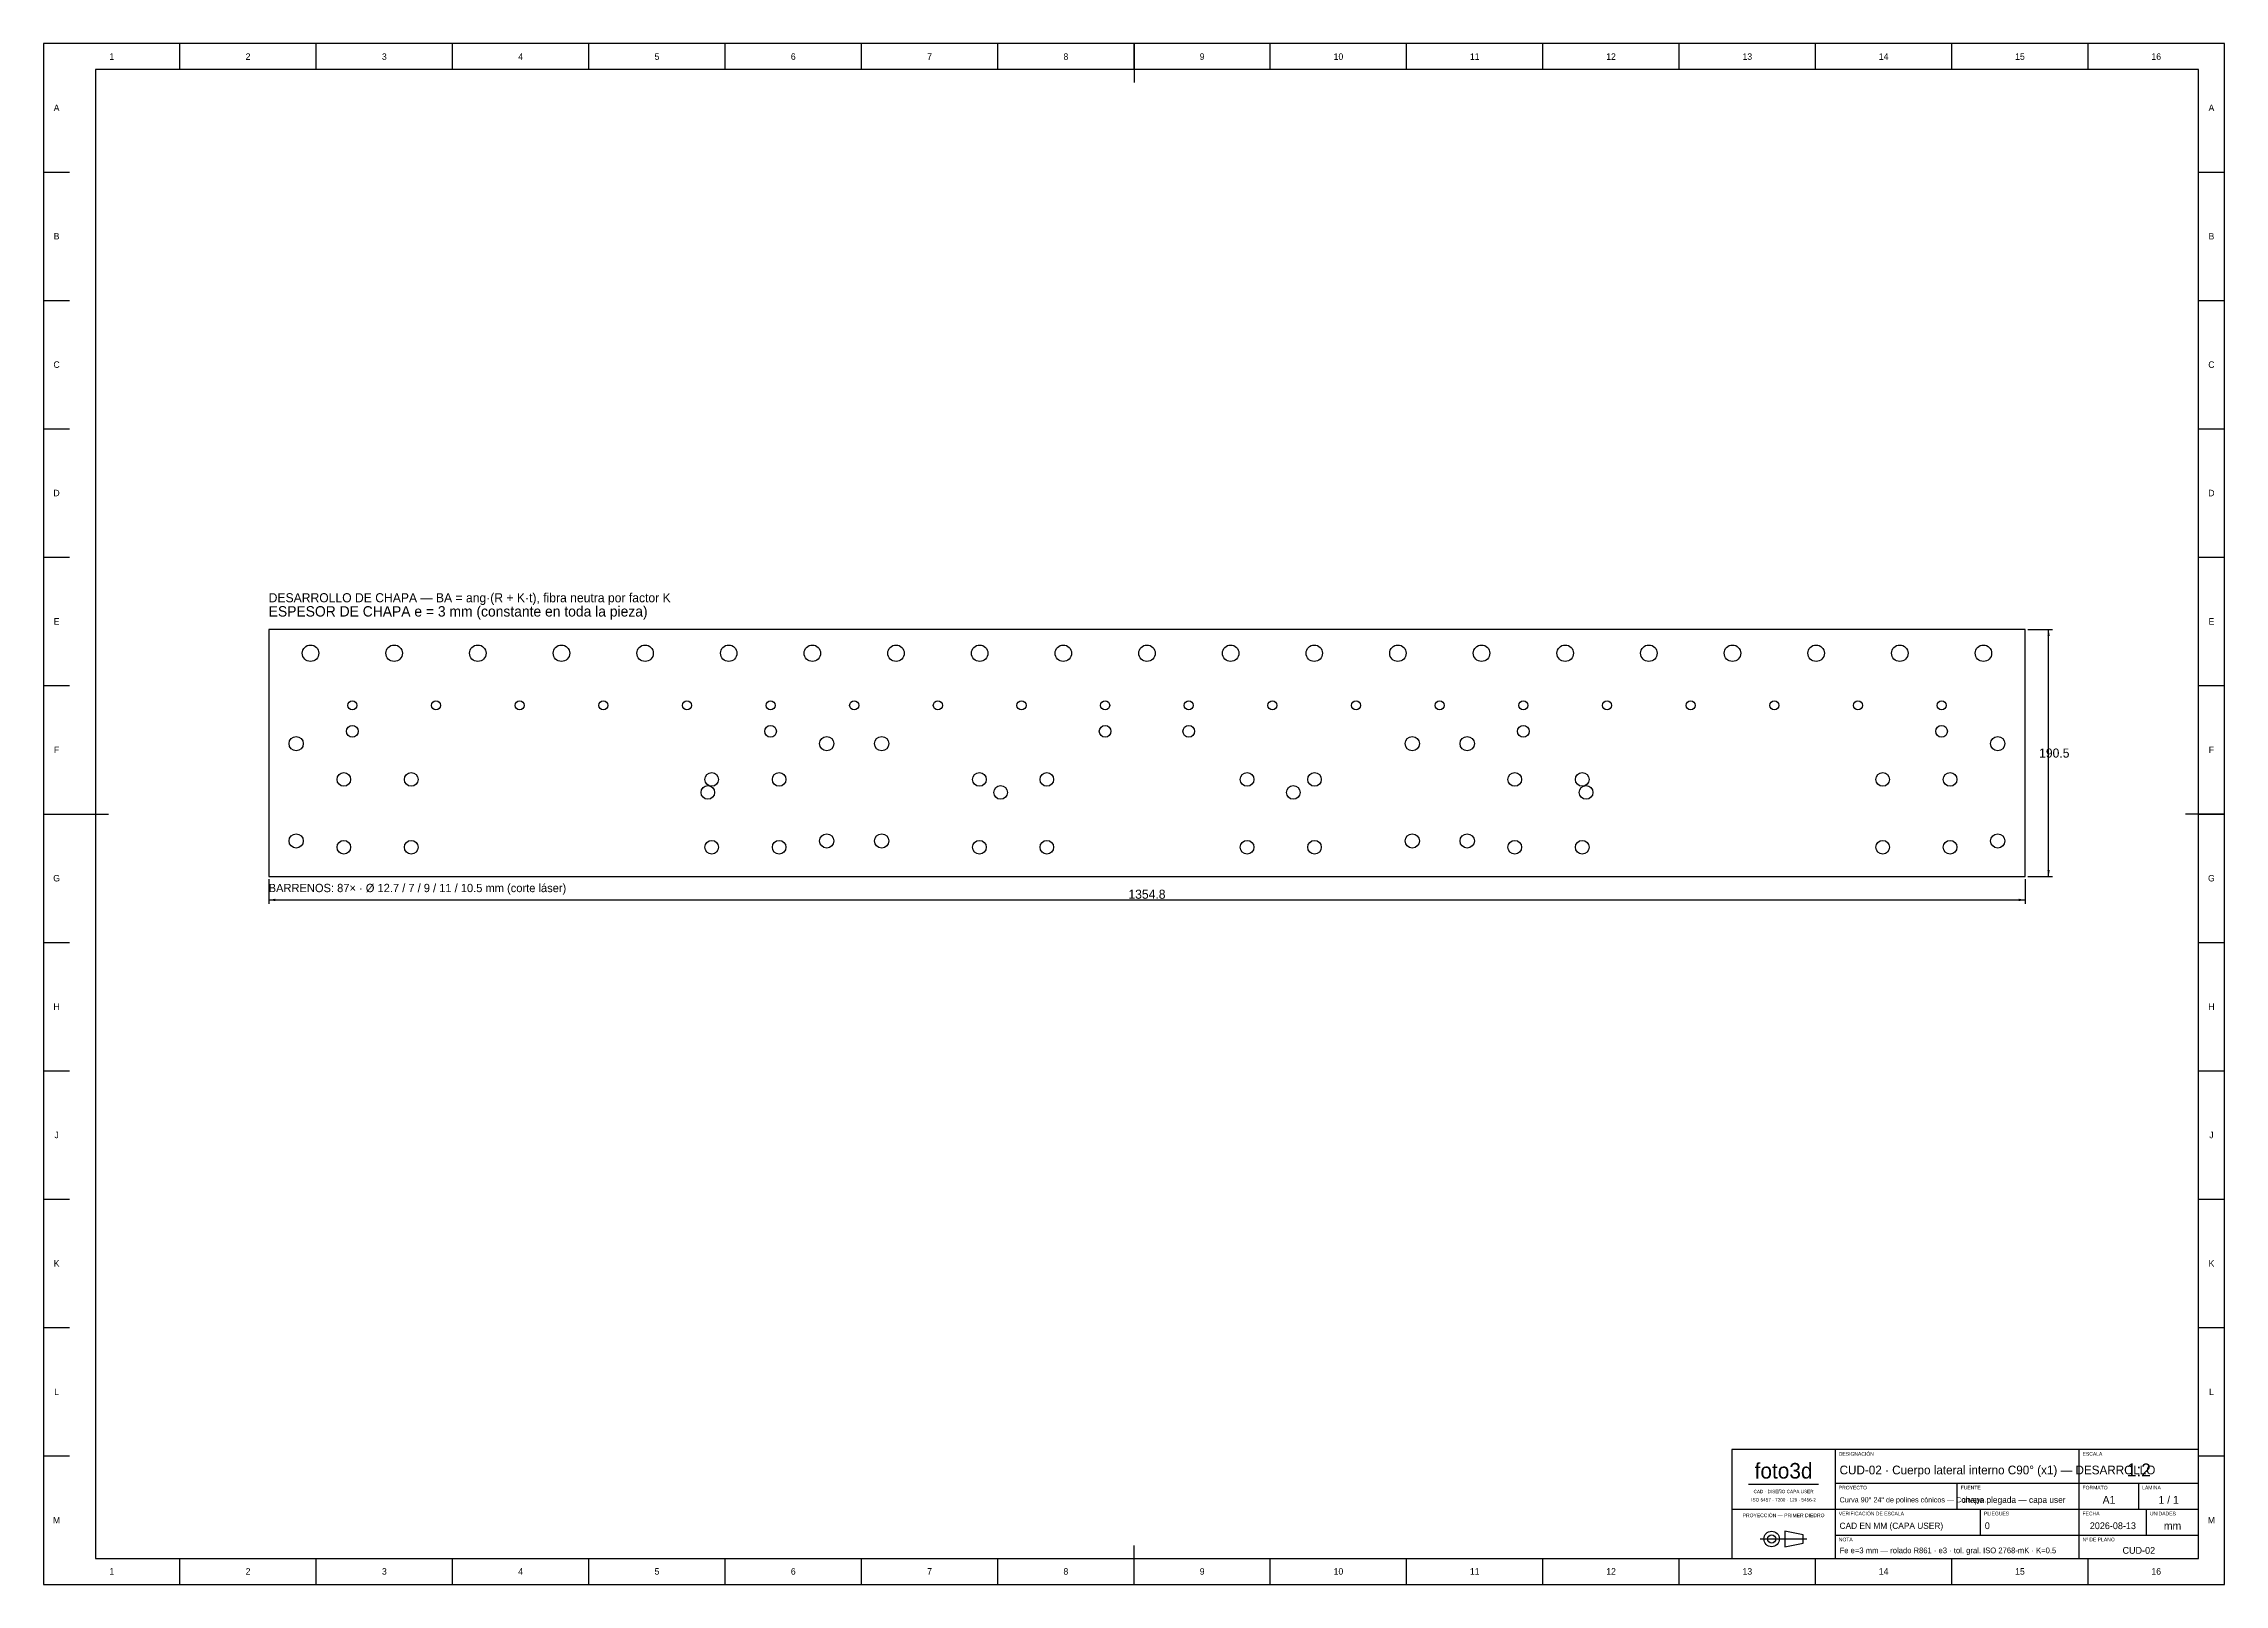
# Model space of a CAD drawing. Extents: x 0 to 1682, y 0 to 1188.
import ezdxf
from ezdxf.enums import TextEntityAlignment as Align

# ---------------------------------------------------------------- set-up
doc = ezdxf.new("R2010")
doc.units = 0
for name, color, linetype in [('COTAS', 7, 'CONTINUOUS'), ('FINA', 7, 'CONTINUOUS'), ('NORMA', 7, 'CONTINUOUS'), ('TEXTO', 7, 'CONTINUOUS'), ('VISIBLE', 7, 'CONTINUOUS')]:
    doc.layers.add(name, color=color, linetype=linetype)

msp = doc.modelspace()

# ---------------------------------------------------------------- linework, layer by layer
at = {"layer": 'COTAS'}
for p, q in [((1530.405, 736.25), (1549.405, 736.25)), ((1546.405, 545.75), (1546.405, 736.25)), ((173.595, 543.75), (173.595, 524.75)), ((1528.405, 543.75), (1528.405, 524.75)), ((1530.405, 545.75), (1549.405, 545.75)), ((173.595, 527.75), (1528.405, 527.75))]:
    msp.add_line(p, q, dxfattribs=at)
for points in [[(1546.405, 736.25), (1547.305, 731.25), (1545.505, 731.25)], [(1546.405, 545.75), (1547.305, 550.75), (1545.505, 550.75)], [(173.595, 527.75), (178.595, 528.65), (178.595, 526.85)], [(1528.405, 527.75), (1523.405, 528.65), (1523.405, 526.85)]]:
    msp.add_solid(points, dxfattribs=at)
at = {"layer": 'FINA'}
for p, q in [((1682, 1188), (0, 1188)), ((0, 1188), (0, 0)), ((105.125, 1168), (105.125, 1188)), ((210.25, 1168), (210.25, 1188)), ((315.375, 1168), (315.375, 1188)), ((420.5, 1168), (420.5, 1188)), ((525.625, 1168), (525.625, 1188)), ((630.75, 1168), (630.75, 1188)), ((735.875, 1168), (735.875, 1188)), ((841, 1168), (841, 1188)), ((946.125, 1168), (946.125, 1188)), ((1051.25, 1168), (1051.25, 1188)), ((1156.375, 1168), (1156.375, 1188)), ((1261.5, 1168), (1261.5, 1188)), ((1366.625, 1168), (1366.625, 1188)), ((1471.75, 1168), (1471.75, 1188)), ((1576.875, 1168), (1576.875, 1188)), ((1682, 0), (1682, 1188)), ((0, 1089), (20, 1089)), ((1662, 1089), (1682, 1089)), ((0, 990), (20, 990)), ((1662, 990), (1682, 990)), ((0, 891), (20, 891)), ((1662, 891), (1682, 891)), ((0, 792), (20, 792)), ((1662, 792), (1682, 792)), ((0, 693), (20, 693)), ((1662, 693), (1682, 693)), ((0, 594), (20, 594)), ((1662, 594), (1682, 594)), ((0, 495), (20, 495)), ((1662, 495), (1682, 495)), ((0, 396), (20, 396)), ((1662, 396), (1682, 396)), ((0, 297), (20, 297)), ((1662, 297), (1682, 297)), ((0, 198), (20, 198)), ((1662, 198), (1682, 198)), ((0, 99), (20, 99)), ((1662, 99), (1682, 99)), ((1315, 77.2), (1369, 77.2)), ((1382, 78), (1570, 78)), ((1476, 58), (1476, 78)), ((1570, 78), (1662, 78)), ((1616, 58), (1616, 78)), ((1302, 58), (1382, 58)), ((1382, 58), (1570, 58)), ((1494, 38), (1494, 58)), ((1570, 58), (1662, 58)), ((1622, 38), (1622, 58)), ((1324.06, 35), (1359.94, 35)), ((1382, 38), (1570, 38)), ((1570, 38), (1662, 38)), ((105.125, 0), (105.125, 20)), ((210.25, 0), (210.25, 20)), ((315.375, 0), (315.375, 20)), ((420.5, 0), (420.5, 20)), ((525.625, 0), (525.625, 20)), ((630.75, 0), (630.75, 20)), ((735.875, 0), (735.875, 20)), ((841, 0), (841, 20)), ((946.125, 0), (946.125, 20)), ((1051.25, 0), (1051.25, 20)), ((1156.375, 0), (1156.375, 20)), ((1261.5, 0), (1261.5, 20)), ((1366.625, 0), (1366.625, 20)), ((1471.75, 0), (1471.75, 20)), ((1576.875, 0), (1576.875, 20)), ((0, 0), (1682, 0))]:
    msp.add_line(p, q, dxfattribs=at)
at = {"layer": 'NORMA'}
for p, q in [((841, 1188), (841, 1158)), ((1662, 1168), (40, 1168)), ((40, 1168), (40, 20)), ((1662, 20), (1662, 1168)), ((0, 594), (50, 594)), ((1682, 594), (1652, 594)), ((1662, 104), (1302, 104)), ((1302, 104), (1302, 20)), ((1382, 20), (1382, 104)), ((1570, 20), (1570, 104)), ((1662, 20), (1662, 104)), ((40, 20), (1662, 20)), ((841, 0), (841, 30)), ((1302, 20), (1662, 20))]:
    msp.add_line(p, q, dxfattribs=at)
at = {"layer": 'TEXTO'}
for p, q in [((1357.18, 38.22), (1342.92, 40.98)), ((1342.92, 40.98), (1342.92, 29.02)), ((1357.18, 31.78), (1357.18, 38.22)), ((1342.92, 29.02), (1357.18, 31.78))]:
    msp.add_line(p, q, dxfattribs=at)
for radius in [5.98, 3.22]:
    msp.add_circle((1332.8, 35), radius, dxfattribs=at)
at = {"layer": 'VISIBLE'}
for p, q in [((1528.405, 736.25), (173.595, 736.25)), ((173.595, 736.25), (173.595, 545.75)), ((1528.405, 545.75), (1528.405, 736.25)), ((173.595, 545.75), (1528.405, 545.75))]:
    msp.add_line(p, q, dxfattribs=at)
for centre, radius in [((205.855, 717.95), 6.35), ((270.365, 717.95), 6.35), ((334.885, 717.95), 6.35), ((399.395, 717.95), 6.35), ((463.915, 717.95), 6.35), ((528.425, 717.95), 6.35), ((592.945, 717.95), 6.35), ((657.455, 717.95), 6.35), ((721.975, 717.95), 6.35), ((786.485, 717.95), 6.35), ((851.005, 717.95), 6.35), ((915.515, 717.95), 6.35), ((980.035, 717.95), 6.35), ((1044.545, 717.95), 6.35), ((1109.065, 717.95), 6.35), ((1173.575, 717.95), 6.35), ((1238.095, 717.95), 6.35), ((1302.605, 717.95), 6.35), ((1367.115, 717.95), 6.35), ((1431.635, 717.95), 6.35), ((1496.145, 717.95), 6.35), ((238.105, 677.75), 3.5), ((302.625, 677.75), 3.5), ((367.135, 677.75), 3.5), ((431.655, 677.75), 3.5), ((496.165, 677.75), 3.5), ((560.685, 677.75), 3.5), ((625.195, 677.75), 3.5), ((689.715, 677.75), 3.5), ((754.225, 677.75), 3.5), ((818.745, 677.75), 3.5), ((883.255, 677.75), 3.5), ((947.775, 677.75), 3.5), ((1012.285, 677.75), 3.5), ((1076.805, 677.75), 3.5), ((1141.315, 677.75), 3.5), ((1205.835, 677.75), 3.5), ((1270.345, 677.75), 3.5), ((1334.865, 677.75), 3.5), ((1399.375, 677.75), 3.5), ((1463.895, 677.75), 3.5), ((238.105, 657.75), 4.5), ((560.685, 657.75), 4.5), ((818.745, 657.75), 4.5), ((883.255, 657.75), 4.5), ((1141.315, 657.75), 4.5), ((1463.895, 657.75), 4.5), ((194.795, 648.25), 5.5), ((603.995, 648.25), 5.5), ((646.395, 648.25), 5.5), ((1055.605, 648.25), 5.5), ((1098.005, 648.25), 5.5), ((1507.205, 648.25), 5.5), ((231.545, 620.65), 5.25), ((283.545, 620.65), 5.25), ((515.305, 620.65), 5.25), ((567.305, 620.65), 5.25), ((721.765, 620.65), 5.25), ((773.765, 620.65), 5.25), ((928.235, 620.65), 5.25), ((980.235, 620.65), 5.25), ((1134.695, 620.65), 5.25), ((1186.695, 620.65), 5.25), ((1418.455, 620.65), 5.25), ((1470.455, 620.65), 5.25), ((512.295, 610.65), 5.25), ((738.145, 610.65), 5.25), ((963.855, 610.65), 5.25), ((1189.705, 610.65), 5.25), ((194.795, 573.25), 5.5), ((231.545, 568.35), 5.25), ((283.545, 568.35), 5.25), ((515.305, 568.35), 5.25), ((567.305, 568.35), 5.25), ((603.995, 573.25), 5.5), ((646.395, 573.25), 5.5), ((721.765, 568.35), 5.25), ((773.765, 568.35), 5.25), ((928.235, 568.35), 5.25), ((980.235, 568.35), 5.25), ((1055.605, 573.25), 5.5), ((1098.005, 573.25), 5.5), ((1134.695, 568.35), 5.25), ((1186.695, 568.35), 5.25), ((1418.455, 568.35), 5.25), ((1470.455, 568.35), 5.25), ((1507.205, 573.25), 5.5)]:
    msp.add_circle(centre, radius, dxfattribs=at)

# ---------------------------------------------------------------- texts
at = {"layer": 'COTAS'}
for s, p in [('190.5', (1550.805, 641)), ('1354.8', (851, 532.15))]:
    msp.add_text(s, height=7, dxfattribs=at).set_placement(p, align=Align.MIDDLE_CENTER)
at = {"layer": 'TEXTO'}
for s, height, p in [('1', 5, (52.5625, 1178)), ('2', 5, (157.6875, 1178)), ('3', 5, (262.8125, 1178)), ('4', 5, (367.9375, 1178)), ('5', 5, (473.0625, 1178)), ('6', 5, (578.1875, 1178)), ('7', 5, (683.3125, 1178)), ('8', 5, (788.4375, 1178)), ('9', 5, (893.5625, 1178)), ('10', 5, (998.6875, 1178)), ('11', 5, (1103.8125, 1178)), ('12', 5, (1208.9375, 1178)), ('13', 5, (1314.0625, 1178)), ('14', 5, (1419.1875, 1178)), ('15', 5, (1524.3125, 1178)), ('16', 5, (1629.4375, 1178)), ('A', 5, (10, 1138.5)), ('A', 5, (1672, 1138.5)), ('B', 5, (10, 1039.5)), ('B', 5, (1672, 1039.5)), ('C', 5, (10, 940.5)), ('C', 5, (1672, 940.5)), ('D', 5, (10, 841.5)), ('D', 5, (1672, 841.5)), ('E', 5, (10, 742.5)), ('E', 5, (1672, 742.5)), ('F', 5, (10, 643.5)), ('F', 5, (1672, 643.5)), ('G', 5, (10, 544.5)), ('G', 5, (1672, 544.5)), ('H', 5, (10, 445.5)), ('H', 5, (1672, 445.5)), ('J', 5, (10, 346.5)), ('J', 5, (1672, 346.5)), ('K', 5, (10, 247.5)), ('K', 5, (1672, 247.5)), ('L', 5, (10, 148.5)), ('L', 5, (1672, 148.5)), ('foto3d', 12, (1342, 87.6)), ('1:2', 10, (1616, 88.2)), ('CAD · DISEÑO CAPA USER', 2.6, (1342, 71.6)), ('A1', 6, (1593, 65.2)), ('1 / 1', 6, (1639, 65.2)), ('M', 5, (10, 49.5)), ('PROYECCIÓN — PRIMER DIEDRO', 2.8, (1342, 53.2)), ('ISO 5457 · 7200 · 129 · 5456-2', 2.6, (1342, 65.2)), ('M', 5, (1672, 49.5)), ('2026-08-13', 5.2, (1596, 45.2)), ('mm', 6, (1642, 45.2)), ('CUD-02', 5.2, (1616, 26.2)), ('1', 5, (52.5625, 10)), ('2', 5, (157.6875, 10)), ('3', 5, (262.8125, 10)), ('4', 5, (367.9375, 10)), ('5', 5, (473.0625, 10)), ('6', 5, (578.1875, 10)), ('7', 5, (683.3125, 10)), ('8', 5, (788.4375, 10)), ('9', 5, (893.5625, 10)), ('10', 5, (998.6875, 10)), ('11', 5, (1103.8125, 10)), ('12', 5, (1208.9375, 10)), ('13', 5, (1314.0625, 10)), ('14', 5, (1419.1875, 10)), ('15', 5, (1524.3125, 10)), ('16', 5, (1629.4375, 10))]:
    msp.add_text(s, height=height, dxfattribs=at).set_placement(p, align=Align.MIDDLE_CENTER)
for s, height, p in [('DESARROLLO DE CHAPA — BA = ang·(R + K·t), fibra neutra por factor K', 7, (173.595, 757.25)), ('ESPESOR DE CHAPA e = 3 mm (constante en toda la pieza)', 8, (173.595, 746.25)), ('BARRENOS: 87× · Ø 12.7 / 7 / 9 / 11 / 10.5 mm (corte láser)', 6.4, (173.595, 533.75)), ('DESIGNACIÓN', 2.8, (1384.6, 99.2)), ('ESCALA', 2.8, (1572.6, 99.2)), ('PROYECTO', 2.8, (1384.6, 73.2)), ('FUENTE', 2.8, (1478.6, 73.2)), ('FORMATO', 2.8, (1572.6, 73.2)), ('LÁMINA', 2.8, (1618.6, 73.2)), ('VERIFICACIÓN DE ESCALA', 2.8, (1384.6, 53.2)), ('PLIEGUES', 2.8, (1496.6, 53.2)), ('FECHA', 2.8, (1572.6, 53.2)), ('UNIDADES', 2.8, (1624.6, 53.2)), ('NOTA', 2.8, (1384.6, 33.2)), ('Nº DE PLANO', 2.8, (1572.6, 33.2))]:
    msp.add_text(s, height=height, dxfattribs=at).set_placement(p)
for s, height, p in [('CUD-02 · Cuerpo lateral interno C90° (x1) — DESARROLLO', 6.7409, (1385.2, 88.2)), ('Curva 90° 24" de polines cónicos — Conveyo…', 4, (1385.2, 65.2)), ('chapa plegada — capa user', 4.8, (1479.2, 65.2)), ('CAD EN MM (CAPA USER)', 4.8, (1385.2, 45.2)), ('0', 5.2, (1497.2, 45.2)), ('Fe e=3 mm — rolado R861 · e3 · tol. gral. ISO 2768-mK · K=0.5', 4.4, (1385.2, 26.2))]:
    msp.add_text(s, height=height, dxfattribs=at).set_placement(p, align=Align.MIDDLE_LEFT)

doc.saveas('drawing.dxf')
